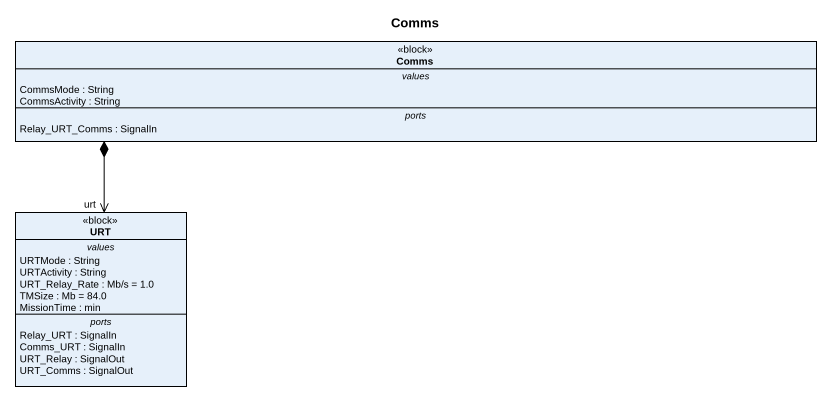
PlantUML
@startuml
title Comms
hide circle
hide empty members
class Comms <<block>> {
  -- values --
  CommsMode : String
  CommsActivity : String
  -- ports --
  Relay_URT_Comms : SignalIn
}
class URT <<block>> {
  -- values --
  URTMode : String
  URTActivity : String
  URT_Relay_Rate : Mb/s = 1.0
  TMSize : Mb = 84.0
  MissionTime : min
  -- ports --
  Relay_URT : SignalIn
  Comms_URT : SignalIn
  URT_Relay : SignalOut
  URT_Comms : SignalOut
}
Comms *--> "urt" URT
@enduml
